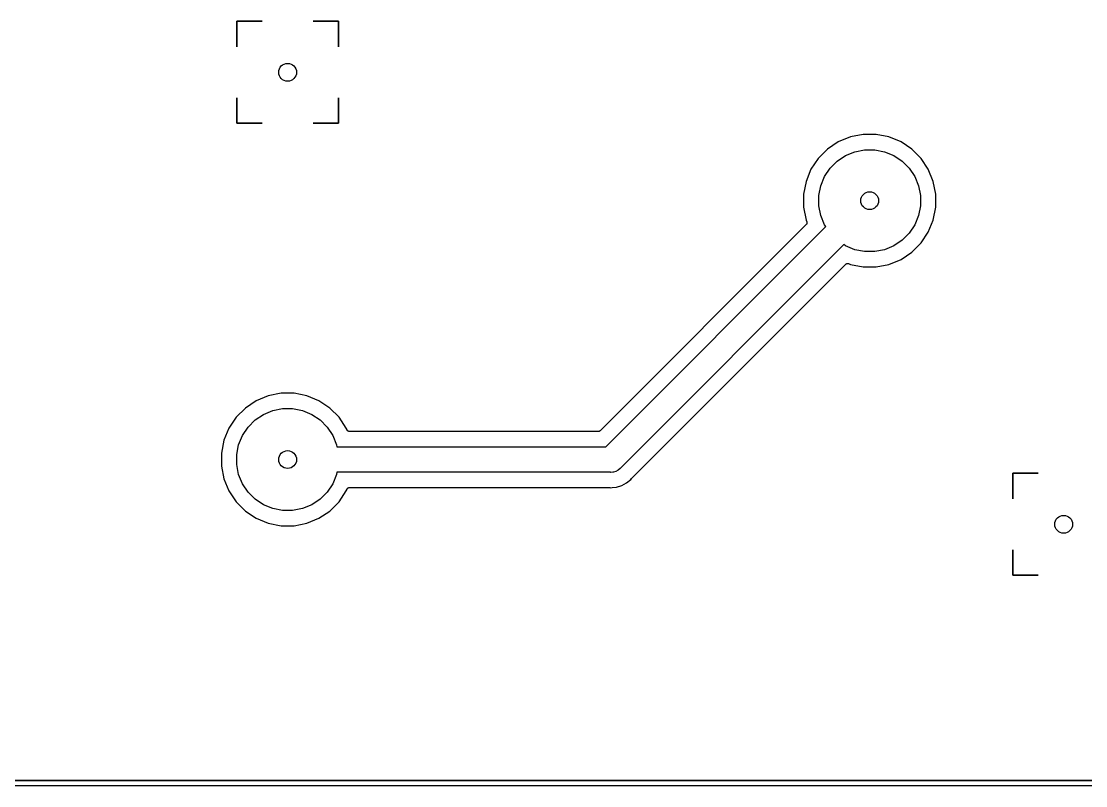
# Model space of a CAD drawing. Extents: x 4.15 to 7.3, y -3.55 to -2.25.
# Drawn here: x 4.694 to 5.517, y -3.552 to -2.961 of the extents above; entities that cross this region are included whole.
import ezdxf

# ---------------------------------------------------------------- set-up
doc = ezdxf.new("R2010")
doc.units = 0
doc.header["$MEASUREMENT"] = 0
doc.layers.add('BLACK', color=7, linetype='CONTINUOUS')

msp = doc.modelspace()

# ---------------------------------------------------------------- linework, layer by layer
at = {"layer": 'BLACK', "linetype": 'CONTINUOUS'}
for p, q in [((4.86063, -2.96142), (4.86062, -2.96151)), ((4.86062, -2.96151), (4.86063, -2.9811)), ((4.86073, -2.96141), (4.86063, -2.96142)), ((4.86063, -2.96142), (4.86063, -2.96142)), ((4.86063, -2.96142), (4.86063, -2.96142)), ((4.86063, -2.96142), (4.86063, -2.96142)), ((4.86063, -2.9811), (4.86063, -2.96142)), ((4.86063, -2.96142), (4.88031, -2.96142)), ((4.88031, -2.96142), (4.86073, -2.96141)), ((4.88031, -2.96142), (4.88031, -2.96142)), ((4.93927, -2.96141), (4.91969, -2.96142)), ((4.91969, -2.96142), (4.91969, -2.96142)), ((4.91969, -2.96142), (4.93937, -2.96142)), ((4.93937, -2.96142), (4.93927, -2.96141)), ((4.93937, -2.96142), (4.93937, -2.9811)), ((4.93938, -2.96151), (4.93937, -2.96142)), ((4.93937, -2.96142), (4.93937, -2.96142)), ((4.93937, -2.96142), (4.93937, -2.96142)), ((4.93937, -2.9811), (4.93938, -2.96151)), ((4.86063, -2.9811), (4.86063, -2.9811)), ((4.93937, -2.9811), (4.93937, -2.9811)), ((4.86063, -3.02047), (4.86062, -3.04006)), ((4.86063, -3.04016), (4.86063, -3.02047)), ((4.86063, -3.02047), (4.86063, -3.02047)), ((4.93937, -3.02047), (4.93937, -3.04016)), ((4.93938, -3.04006), (4.93937, -3.02047)), ((4.93937, -3.02047), (4.93937, -3.02047)), ((4.86062, -3.04006), (4.86063, -3.04016)), ((4.86063, -3.04016), (4.86063, -3.04016)), ((4.86063, -3.04016), (4.86063, -3.04016)), ((4.86063, -3.04016), (4.86063, -3.04016)), ((4.86063, -3.04016), (4.86073, -3.04017)), ((4.88031, -3.04016), (4.86063, -3.04016)), ((4.86073, -3.04017), (4.88031, -3.04016)), ((4.88031, -3.04016), (4.88031, -3.04016)), ((4.93937, -3.04016), (4.91969, -3.04016)), ((4.91969, -3.04016), (4.91969, -3.04016)), ((4.91969, -3.04016), (4.93927, -3.04017)), ((4.93927, -3.04017), (4.93937, -3.04016)), ((4.93937, -3.04016), (4.93938, -3.04006)), ((4.93937, -3.04016), (4.93937, -3.04016)), ((4.93937, -3.04016), (4.93937, -3.04016)), ((4.93937, -3.04016), (4.93937, -3.04016)), ((4.93937, -3.04016), (4.93937, -3.04016)), ((5.33507, -3.05079), (5.32576, -3.05464)), ((5.34496, -3.04882), (5.33507, -3.05079)), ((5.35504, -3.04882), (5.34496, -3.04882)), ((5.36493, -3.05079), (5.35504, -3.04882)), ((5.37424, -3.05464), (5.36493, -3.05079)), ((5.31737, -3.06025), (5.31025, -3.06737)), ((5.32576, -3.05464), (5.31737, -3.06025)), ((5.33852, -3.06214), (5.34612, -3.06063)), ((5.34612, -3.06063), (5.35388, -3.06063)), ((5.35388, -3.06063), (5.36148, -3.06214)), ((5.38263, -3.06025), (5.37424, -3.05464)), ((5.38975, -3.06737), (5.38263, -3.06025)), ((5.31025, -3.06737), (5.30464, -3.07576)), ((5.31942, -3.0749), (5.3249, -3.06942)), ((5.3249, -3.06942), (5.33135, -3.06511)), ((5.33135, -3.06511), (5.33852, -3.06214)), ((5.36148, -3.06214), (5.36865, -3.06511)), ((5.36865, -3.06511), (5.3751, -3.06942)), ((5.3751, -3.06942), (5.38058, -3.0749)), ((5.39536, -3.07576), (5.38975, -3.06737)), ((5.30464, -3.07576), (5.30079, -3.08507)), ((5.31511, -3.08135), (5.31942, -3.0749)), ((5.38058, -3.0749), (5.38489, -3.08135)), ((5.39921, -3.08507), (5.39536, -3.07576)), ((5.30079, -3.08507), (5.29882, -3.09496)), ((5.31214, -3.08852), (5.31511, -3.08135)), ((5.38489, -3.08135), (5.38786, -3.08852)), ((5.40118, -3.09496), (5.39921, -3.08507)), ((5.31063, -3.09612), (5.31214, -3.08852)), ((5.38786, -3.08852), (5.38937, -3.09612)), ((5.29882, -3.09496), (5.29882, -3.10504)), ((5.31063, -3.10388), (5.31063, -3.09612)), ((5.38937, -3.09612), (5.38937, -3.10388)), ((5.40118, -3.10504), (5.40118, -3.09496)), ((5.29882, -3.10504), (5.30079, -3.11493)), ((5.31214, -3.11148), (5.31063, -3.10388)), ((5.38937, -3.10388), (5.38786, -3.11148)), ((5.39921, -3.11493), (5.40118, -3.10504)), ((5.30093, -3.11845), (5.14161, -3.27777)), ((5.30079, -3.11493), (5.30136, -3.1163)), ((5.30105, -3.11831), (5.30093, -3.11845)), ((5.30116, -3.11817), (5.30105, -3.11831)), ((5.30117, -3.11816), (5.30116, -3.11817)), ((5.30126, -3.11799), (5.30117, -3.11815)), ((5.30117, -3.11815), (5.30117, -3.11816)), ((5.30135, -3.11783), (5.30126, -3.11799)), ((5.30141, -3.11764), (5.30135, -3.11781)), ((5.30135, -3.11781), (5.30135, -3.11782)), ((5.30135, -3.11782), (5.30135, -3.11783)), ((5.30136, -3.1163), (5.30136, -3.11631)), ((5.30136, -3.11631), (5.30136, -3.11631)), ((5.30136, -3.11631), (5.30136, -3.11631)), ((5.30136, -3.11631), (5.30137, -3.11633)), ((5.30137, -3.11633), (5.30142, -3.1165)), ((5.30146, -3.11746), (5.30141, -3.11764)), ((5.30142, -3.1165), (5.30147, -3.11668)), ((5.30147, -3.11745), (5.30146, -3.11745)), ((5.30146, -3.11745), (5.30146, -3.11746)), ((5.30147, -3.11668), (5.30147, -3.11669)), ((5.30147, -3.11669), (5.30147, -3.1167)), ((5.30147, -3.1167), (5.30149, -3.11688)), ((5.30148, -3.11726), (5.30147, -3.11745)), ((5.3015, -3.11708), (5.30148, -3.11726)), ((5.30149, -3.11688), (5.3015, -3.11706)), ((5.3015, -3.11706), (5.3015, -3.11707)), ((5.3015, -3.11707), (5.3015, -3.11708)), ((5.31511, -3.11865), (5.31214, -3.11148)), ((5.31604, -3.12004), (5.31511, -3.11865)), ((5.38489, -3.11865), (5.38058, -3.1251)), ((5.38786, -3.11148), (5.38489, -3.11865)), ((5.39536, -3.12424), (5.39921, -3.11493)), ((5.14592, -3.29016), (5.31604, -3.12004)), ((5.38058, -3.1251), (5.3751, -3.13058)), ((5.38975, -3.13263), (5.39536, -3.12424)), ((5.32996, -3.13396), (5.1573, -3.30662)), ((5.33135, -3.13489), (5.32996, -3.13396)), ((5.33852, -3.13786), (5.33135, -3.13489)), ((5.36865, -3.13489), (5.36148, -3.13786)), ((5.3751, -3.13058), (5.36865, -3.13489)), ((5.38263, -3.13975), (5.38975, -3.13263)), ((5.34612, -3.13937), (5.33852, -3.13786)), ((5.35388, -3.13937), (5.34612, -3.13937)), ((5.36148, -3.13786), (5.35388, -3.13937)), ((5.37424, -3.14536), (5.38263, -3.13975)), ((5.17139, -3.30923), (5.33155, -3.14907)), ((5.33155, -3.14907), (5.33156, -3.14906)), ((5.33156, -3.14906), (5.33157, -3.14905)), ((5.33156, -3.14906), (5.33156, -3.14906)), ((5.33156, -3.14906), (5.33156, -3.14906)), ((5.33157, -3.14905), (5.33171, -3.14894)), ((5.33171, -3.14894), (5.33186, -3.14882)), ((5.33186, -3.14882), (5.33187, -3.14881)), ((5.33186, -3.14882), (5.33186, -3.14882)), ((5.33187, -3.14881), (5.33203, -3.14873)), ((5.33203, -3.14873), (5.3322, -3.14864)), ((5.3322, -3.14864), (5.3322, -3.14864)), ((5.3322, -3.14864), (5.33221, -3.14864)), ((5.33221, -3.14864), (5.33239, -3.14858)), ((5.33239, -3.14858), (5.33256, -3.14853)), ((5.33256, -3.14853), (5.33257, -3.14853)), ((5.33257, -3.14853), (5.33258, -3.14853)), ((5.33258, -3.14853), (5.33277, -3.14851)), ((5.33277, -3.14851), (5.33295, -3.1485)), ((5.33295, -3.1485), (5.33296, -3.1485)), ((5.33296, -3.1485), (5.33296, -3.1485)), ((5.33296, -3.1485), (5.33315, -3.14851)), ((5.33315, -3.14851), (5.33333, -3.14853)), ((5.33333, -3.14853), (5.33334, -3.14854)), ((5.33334, -3.14854), (5.33335, -3.14854)), ((5.33335, -3.14854), (5.33352, -3.14859)), ((5.33352, -3.14859), (5.3337, -3.14864)), ((5.3337, -3.14864), (5.33507, -3.14921)), ((5.33507, -3.14921), (5.34496, -3.15118)), ((5.34496, -3.15118), (5.35504, -3.15118)), ((5.35504, -3.15118), (5.36493, -3.14921)), ((5.36493, -3.14921), (5.37424, -3.14536)), ((4.89496, -3.24882), (4.88507, -3.25079)), ((4.90504, -3.24882), (4.89496, -3.24882)), ((4.91493, -3.25079), (4.90504, -3.24882)), ((4.87576, -3.25464), (4.86737, -3.26025)), ((4.88507, -3.25079), (4.87576, -3.25464)), ((4.92424, -3.25464), (4.91493, -3.25079)), ((4.93263, -3.26025), (4.92424, -3.25464)), ((4.86737, -3.26025), (4.86025, -3.26737)), ((4.8749, -3.26942), (4.88135, -3.26511)), ((4.88135, -3.26511), (4.88852, -3.26214)), ((4.88852, -3.26214), (4.89612, -3.26063)), ((4.89612, -3.26063), (4.90388, -3.26063)), ((4.90388, -3.26063), (4.91148, -3.26214)), ((4.91148, -3.26214), (4.91865, -3.26511)), ((4.91865, -3.26511), (4.9251, -3.26942)), ((4.93975, -3.26737), (4.93263, -3.26025)), ((4.86025, -3.26737), (4.85464, -3.27576)), ((4.86511, -3.28135), (4.86942, -3.2749)), ((4.86942, -3.2749), (4.8749, -3.26942)), ((4.9251, -3.26942), (4.93058, -3.2749)), ((4.93058, -3.2749), (4.93489, -3.28135)), ((4.94536, -3.27576), (4.93975, -3.26737)), ((4.85464, -3.27576), (4.85079, -3.28507)), ((4.86214, -3.28852), (4.86511, -3.28135)), ((4.93489, -3.28135), (4.93786, -3.28852)), ((4.94593, -3.27713), (4.94536, -3.27576)), ((4.94601, -3.2773), (4.94593, -3.27713)), ((4.9461, -3.27746), (4.94601, -3.2773)), ((4.94611, -3.27747), (4.9461, -3.27746)), ((4.9461, -3.27746), (4.9461, -3.27746)), ((4.94622, -3.27761), (4.94611, -3.27747)), ((4.94634, -3.27776), (4.94622, -3.27761)), ((4.94635, -3.27777), (4.94634, -3.27776)), ((4.94634, -3.27776), (4.94634, -3.27776)), ((4.94649, -3.27788), (4.94635, -3.27777)), ((4.94663, -3.278), (4.94649, -3.27788)), ((4.94664, -3.27801), (4.94663, -3.278)), ((4.94665, -3.27801), (4.94664, -3.27801)), ((4.94681, -3.2781), (4.94665, -3.27801)), ((4.94697, -3.27819), (4.94681, -3.2781)), ((4.94698, -3.27819), (4.94697, -3.27819)), ((4.94716, -3.27825), (4.94698, -3.27819)), ((4.94698, -3.27819), (4.94698, -3.27819)), ((4.94733, -3.2783), (4.94716, -3.27825)), ((4.94734, -3.2783), (4.94733, -3.2783)), ((4.94735, -3.27831), (4.94734, -3.2783)), ((4.94754, -3.27833), (4.94735, -3.27831)), ((4.94772, -3.27835), (4.94754, -3.27833)), ((4.94773, -3.27835), (4.94772, -3.27835)), ((4.94774, -3.27835), (4.94773, -3.27835)), ((4.94773, -3.27835), (4.94773, -3.27835)), ((4.94773, -3.27835), (4.94773, -3.27835)), ((5.14022, -3.27835), (4.94774, -3.27835)), ((5.1404, -3.27833), (5.14022, -3.27835)), ((5.14058, -3.27831), (5.1404, -3.27833)), ((5.14059, -3.27831), (5.14058, -3.27831)), ((5.1406, -3.27831), (5.14059, -3.27831)), ((5.14077, -3.27826), (5.1406, -3.27831)), ((5.14095, -3.27821), (5.14077, -3.27826)), ((5.14096, -3.2782), (5.14095, -3.27821)), ((5.14097, -3.2782), (5.14096, -3.2782)), ((5.14113, -3.27811), (5.14097, -3.2782)), ((5.14129, -3.27803), (5.14113, -3.27811)), ((5.1413, -3.27802), (5.14129, -3.27803)), ((5.14145, -3.2779), (5.1413, -3.27802)), ((5.1413, -3.27802), (5.1413, -3.27802)), ((5.14159, -3.27779), (5.14145, -3.2779)), ((5.1416, -3.27778), (5.14159, -3.27779)), ((5.14161, -3.27777), (5.1416, -3.27777)), ((5.1416, -3.27777), (5.1416, -3.27777)), ((5.1416, -3.27777), (5.1416, -3.27778)), ((4.85079, -3.28507), (4.84882, -3.29496)), ((4.86063, -3.29612), (4.86214, -3.28852)), ((4.93786, -3.28852), (4.93818, -3.29016)), ((4.93818, -3.29016), (5.14592, -3.29016)), ((4.84882, -3.29496), (4.84882, -3.30504)), ((4.86063, -3.30388), (4.86063, -3.29612)), ((4.84882, -3.30504), (4.85079, -3.31493)), ((4.86214, -3.31148), (4.86063, -3.30388)), ((5.15699, -3.30699), (5.15549, -3.30822)), ((5.1573, -3.30662), (5.15699, -3.30699)), ((4.85079, -3.31493), (4.85464, -3.32424)), ((4.86511, -3.31865), (4.86214, -3.31148)), ((4.93786, -3.31148), (4.93489, -3.31865)), ((4.93818, -3.30984), (4.93786, -3.31148)), ((5.14952, -3.30984), (4.93818, -3.30984)), ((5.15, -3.30989), (5.14952, -3.30984)), ((5.15148, -3.30974), (5.15, -3.30989)), ((5.15193, -3.3097), (5.15148, -3.30974)), ((5.15378, -3.30914), (5.15193, -3.3097)), ((5.15549, -3.30822), (5.15378, -3.30914)), ((5.16209, -3.31809), (5.16539, -3.31539)), ((5.16539, -3.31539), (5.166, -3.31463)), ((5.166, -3.31463), (5.16602, -3.31461)), ((5.16602, -3.31461), (5.16608, -3.31455)), ((5.16608, -3.31455), (5.16613, -3.31449)), ((5.16613, -3.31449), (5.17139, -3.30923)), ((5.17139, -3.30923), (5.17139, -3.30923)), ((5.17139, -3.30923), (5.17139, -3.30923)), ((5.46063, -3.31063), (5.46062, -3.31073)), ((5.46062, -3.31073), (5.46063, -3.33031)), ((5.46073, -3.31062), (5.46063, -3.31063)), ((5.46063, -3.31063), (5.46063, -3.31063)), ((5.46063, -3.31063), (5.46063, -3.31063)), ((5.46063, -3.31063), (5.46063, -3.31063)), ((5.46063, -3.33031), (5.46063, -3.31063)), ((5.46063, -3.31063), (5.48031, -3.31063)), ((5.48031, -3.31063), (5.46073, -3.31062)), ((5.48031, -3.31063), (5.48031, -3.31063)), ((4.85464, -3.32424), (4.86025, -3.33263)), ((4.86942, -3.3251), (4.86511, -3.31865)), ((4.93489, -3.31865), (4.93058, -3.3251)), ((4.93975, -3.33263), (4.94536, -3.32424)), ((4.94536, -3.32424), (4.94593, -3.32287)), ((4.94593, -3.32286), (4.94594, -3.32284)), ((4.94593, -3.32287), (4.94593, -3.32286)), ((4.94593, -3.32286), (4.94593, -3.32286)), ((4.94593, -3.32286), (4.94593, -3.32286)), ((4.94594, -3.32284), (4.94602, -3.32268)), ((4.94602, -3.32268), (4.94611, -3.32252)), ((4.94611, -3.32252), (4.94612, -3.32251)), ((4.94612, -3.32251), (4.94624, -3.32237)), ((4.94612, -3.32251), (4.94612, -3.32251)), ((4.94624, -3.32237), (4.94636, -3.32223)), ((4.94636, -3.32222), (4.94637, -3.32221)), ((4.94636, -3.32223), (4.94636, -3.32222)), ((4.94637, -3.32221), (4.94651, -3.3221)), ((4.94651, -3.3221), (4.94665, -3.32198)), ((4.94665, -3.32198), (4.94666, -3.32198)), ((4.94666, -3.32198), (4.94667, -3.32197)), ((4.94667, -3.32197), (4.94683, -3.32189)), ((4.94683, -3.32189), (4.94699, -3.3218)), ((4.94699, -3.3218), (4.947, -3.3218)), ((4.947, -3.3218), (4.94701, -3.3218)), ((4.94701, -3.3218), (4.94719, -3.32174)), ((4.94719, -3.32174), (4.94736, -3.32169)), ((4.94736, -3.32169), (4.94737, -3.32169)), ((4.94737, -3.32169), (4.94738, -3.32169)), ((4.94738, -3.32169), (4.94756, -3.32167)), ((4.94756, -3.32167), (4.94774, -3.32165)), ((4.94774, -3.32165), (5.14884, -3.32165)), ((5.14884, -3.32165), (5.14887, -3.32165)), ((5.14887, -3.32165), (5.14895, -3.32166)), ((5.14895, -3.32166), (5.14903, -3.32166)), ((5.14903, -3.32166), (5.15, -3.32176)), ((5.15, -3.32176), (5.15097, -3.32166)), ((5.15097, -3.32166), (5.15424, -3.32134)), ((5.15424, -3.32134), (5.15833, -3.3201)), ((5.15833, -3.3201), (5.16209, -3.31809)), ((4.86025, -3.33263), (4.86737, -3.33975)), ((4.8749, -3.33058), (4.86942, -3.3251)), ((4.88135, -3.33489), (4.8749, -3.33058)), ((4.9251, -3.33058), (4.91865, -3.33489)), ((4.93058, -3.3251), (4.9251, -3.33058)), ((4.93263, -3.33975), (4.93975, -3.33263)), ((5.46063, -3.33031), (5.46063, -3.33031)), ((4.86737, -3.33975), (4.87576, -3.34536)), ((4.88852, -3.33786), (4.88135, -3.33489)), ((4.89612, -3.33937), (4.88852, -3.33786)), ((4.90388, -3.33937), (4.89612, -3.33937)), ((4.91148, -3.33786), (4.90388, -3.33937)), ((4.91865, -3.33489), (4.91148, -3.33786)), ((4.92424, -3.34536), (4.93263, -3.33975)), ((4.87576, -3.34536), (4.88507, -3.34921)), ((4.88507, -3.34921), (4.89496, -3.35118)), ((4.90504, -3.35118), (4.91493, -3.34921)), ((4.91493, -3.34921), (4.92424, -3.34536)), ((4.89496, -3.35118), (4.90504, -3.35118)), ((5.46063, -3.36969), (5.46062, -3.38927)), ((5.46063, -3.38937), (5.46063, -3.36969)), ((5.46063, -3.36969), (5.46063, -3.36969)), ((5.46062, -3.38927), (5.46063, -3.38937)), ((5.46063, -3.38937), (5.46063, -3.38937)), ((5.46063, -3.38937), (5.46063, -3.38937)), ((5.46063, -3.38937), (5.46063, -3.38937)), ((5.46063, -3.38937), (5.46073, -3.38938)), ((5.48031, -3.38937), (5.46063, -3.38937)), ((5.46073, -3.38938), (5.48031, -3.38937)), ((5.48031, -3.38937), (5.48031, -3.38937)), ((7.2999, -3.55197), (4.1501, -3.55197)), ((4.15197, -3.54803), (7.29803, -3.54803)), ((5.90387, -3.54803), (4.15394, -3.54803))]:
    msp.add_line(p, q, dxfattribs=at)
at = {"layer": 'BLACK'}
for centre in [(4.9, -3.00079), (4.9, -3.00079), (5.35, -3.1), (5.35, -3.1), (4.9, -3.3), (4.9, -3.3), (5.5, -3.35), (5.5, -3.35)]:
    msp.add_circle(centre, 0.00689, dxfattribs=at)

doc.saveas('drawing.dxf')
